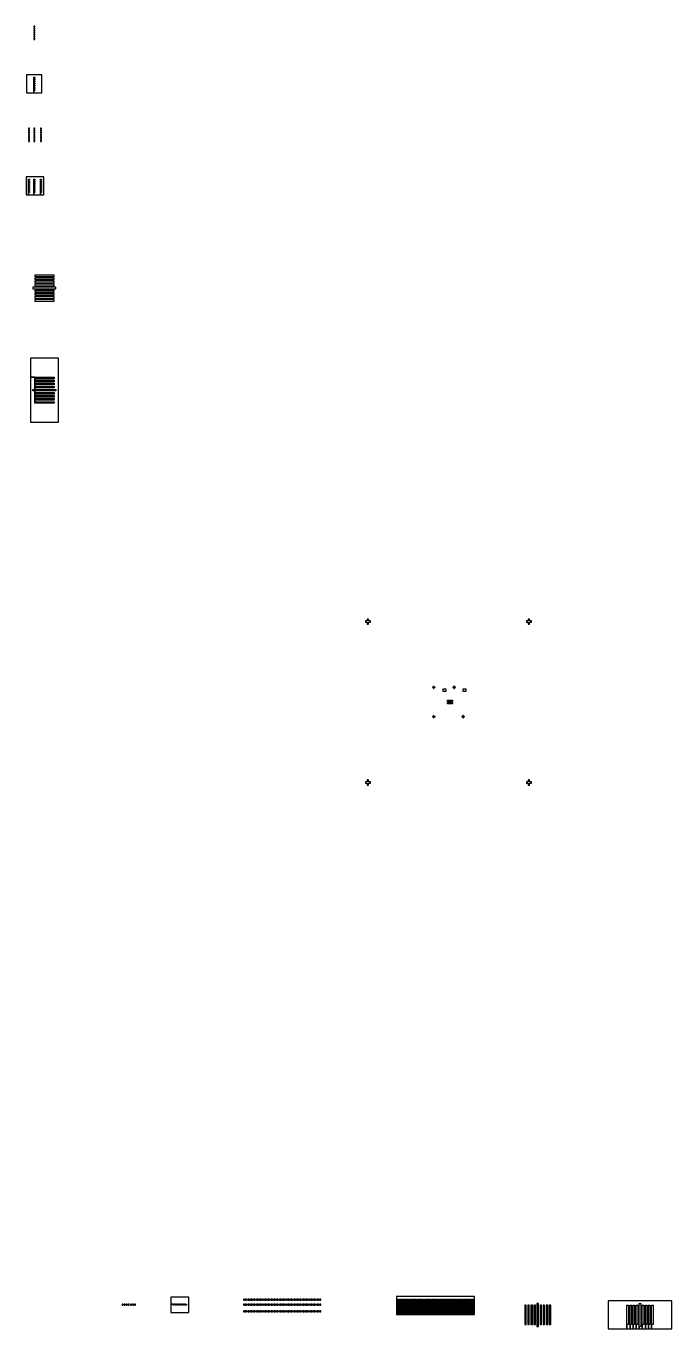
# Model space of a CAD drawing. Extents: x -7680 to 7294, y -7673 to 5744.
# Drawn here: x -2680 to -154, y -5594 to -492 of the extents above; entities that cross this region are included whole.
import ezdxf

# ---------------------------------------------------------------- set-up
doc = ezdxf.new("R2010")
doc.units = 0
doc.layers.get('0').update_dxf_attribs({"linetype": 'CONTINUOUS'})

msp = doc.modelspace()

# ---------------------------------------------------------------- linework, layer by layer
for points in [[(-2650.5, -495.5), (-2646.5, -495.5), (-2646.5, -491.5), (-2650.5, -491.5), (-2650.5, -495.5)], [(-2650.5, -495.5), (-2646.5, -495.5), (-2646.5, -491.5), (-2650.5, -491.5), (-2650.5, -495.5)], [(-2650.5, -503.5), (-2646.5, -503.5), (-2646.5, -499.5), (-2650.5, -499.5), (-2650.5, -503.5)], [(-2650.5, -503.5), (-2646.5, -503.5), (-2646.5, -499.5), (-2650.5, -499.5), (-2650.5, -503.5)], [(-2650.5, -511.5), (-2646.5, -511.5), (-2646.5, -507.5), (-2650.5, -507.5), (-2650.5, -511.5)], [(-2650.5, -511.5), (-2646.5, -511.5), (-2646.5, -507.5), (-2650.5, -507.5), (-2650.5, -511.5)], [(-2650.5, -519.5), (-2646.5, -519.5), (-2646.5, -515.5), (-2650.5, -515.5), (-2650.5, -519.5)], [(-2650.5, -519.5), (-2646.5, -519.5), (-2646.5, -515.5), (-2650.5, -515.5), (-2650.5, -519.5)], [(-2650.5, -527.5), (-2646.5, -527.5), (-2646.5, -523.5), (-2650.5, -523.5), (-2650.5, -527.5)], [(-2650.5, -527.5), (-2646.5, -527.5), (-2646.5, -523.5), (-2650.5, -523.5), (-2650.5, -527.5)], [(-2650.5, -535.5), (-2646.5, -535.5), (-2646.5, -531.5), (-2650.5, -531.5), (-2650.5, -535.5)], [(-2650.5, -535.5), (-2646.5, -535.5), (-2646.5, -531.5), (-2650.5, -531.5), (-2650.5, -535.5)], [(-2650.5, -543.5), (-2646.5, -543.5), (-2646.5, -539.5), (-2650.5, -539.5), (-2650.5, -543.5)], [(-2650.5, -543.5), (-2646.5, -543.5), (-2646.5, -539.5), (-2650.5, -539.5), (-2650.5, -543.5)], [(-2678.5, -752.5), (-2650.5, -752.5), (-2650.5, -691.5), (-2646.5, -691.5), (-2646.5, -695.5), (-2650.5, -695.5), (-2650.5, -699.5), (-2646.5, -699.5), (-2646.5, -703.5), (-2650.5, -703.5), (-2650.5, -707.5), (-2646.5, -707.5), (-2646.5, -711.5), (-2650.5, -711.5), (-2650.5, -715.5), (-2646.5, -715.5), (-2646.5, -719.5), (-2650.5, -719.5), (-2650.5, -723.5), (-2646.5, -723.5), (-2646.5, -727.5), (-2650.5, -727.5), (-2650.5, -731.5), (-2646.5, -731.5), (-2646.5, -735.5), (-2650.5, -735.5), (-2650.5, -739.5), (-2646.5, -739.5), (-2646.5, -743.5), (-2650.5, -743.5), (-2650.5, -752.5), (-2618.5, -752.5), (-2618.5, -682.5), (-2678.5, -682.5), (-2678.5, -752.5)], [(-2678.5, -752.5), (-2650.5, -752.5), (-2650.5, -691.5), (-2646.5, -691.5), (-2646.5, -695.5), (-2650.5, -695.5), (-2650.5, -699.5), (-2646.5, -699.5), (-2646.5, -703.5), (-2650.5, -703.5), (-2650.5, -707.5), (-2646.5, -707.5), (-2646.5, -711.5), (-2650.5, -711.5), (-2650.5, -715.5), (-2646.5, -715.5), (-2646.5, -719.5), (-2650.5, -719.5), (-2650.5, -723.5), (-2646.5, -723.5), (-2646.5, -727.5), (-2650.5, -727.5), (-2650.5, -731.5), (-2646.5, -731.5), (-2646.5, -735.5), (-2650.5, -735.5), (-2650.5, -739.5), (-2646.5, -739.5), (-2646.5, -743.5), (-2650.5, -743.5), (-2650.5, -752.5), (-2618.5, -752.5), (-2618.5, -682.5), (-2678.5, -682.5), (-2678.5, -752.5)], [(-2670.5, -895.5), (-2666.5, -895.5), (-2666.5, -891.5), (-2670.5, -891.5), (-2670.5, -895.5)], [(-2670.5, -895.5), (-2666.5, -895.5), (-2666.5, -891.5), (-2670.5, -891.5), (-2670.5, -895.5)], [(-2670.5, -903.5), (-2666.5, -903.5), (-2666.5, -899.5), (-2670.5, -899.5), (-2670.5, -903.5)], [(-2670.5, -903.5), (-2666.5, -903.5), (-2666.5, -899.5), (-2670.5, -899.5), (-2670.5, -903.5)], [(-2670.5, -911.5), (-2666.5, -911.5), (-2666.5, -907.5), (-2670.5, -907.5), (-2670.5, -911.5)], [(-2670.5, -911.5), (-2666.5, -911.5), (-2666.5, -907.5), (-2670.5, -907.5), (-2670.5, -911.5)], [(-2670.5, -919.5), (-2666.5, -919.5), (-2666.5, -915.5), (-2670.5, -915.5), (-2670.5, -919.5)], [(-2670.5, -919.5), (-2666.5, -919.5), (-2666.5, -915.5), (-2670.5, -915.5), (-2670.5, -919.5)], [(-2650.5, -895.5), (-2646.5, -895.5), (-2646.5, -891.5), (-2650.5, -891.5), (-2650.5, -895.5)], [(-2650.5, -895.5), (-2646.5, -895.5), (-2646.5, -891.5), (-2650.5, -891.5), (-2650.5, -895.5)], [(-2650.5, -903.5), (-2646.5, -903.5), (-2646.5, -899.5), (-2650.5, -899.5), (-2650.5, -903.5)], [(-2650.5, -903.5), (-2646.5, -903.5), (-2646.5, -899.5), (-2650.5, -899.5), (-2650.5, -903.5)], [(-2650.5, -911.5), (-2646.5, -911.5), (-2646.5, -907.5), (-2650.5, -907.5), (-2650.5, -911.5)], [(-2650.5, -911.5), (-2646.5, -911.5), (-2646.5, -907.5), (-2650.5, -907.5), (-2650.5, -911.5)], [(-2650.5, -919.5), (-2646.5, -919.5), (-2646.5, -915.5), (-2650.5, -915.5), (-2650.5, -919.5)], [(-2650.5, -919.5), (-2646.5, -919.5), (-2646.5, -915.5), (-2650.5, -915.5), (-2650.5, -919.5)], [(-2624.5, -895.5), (-2620.5, -895.5), (-2620.5, -891.5), (-2624.5, -891.5), (-2624.5, -895.5)], [(-2624.5, -895.5), (-2620.5, -895.5), (-2620.5, -891.5), (-2624.5, -891.5), (-2624.5, -895.5)], [(-2624.5, -903.5), (-2620.5, -903.5), (-2620.5, -899.5), (-2624.5, -899.5), (-2624.5, -903.5)], [(-2624.5, -903.5), (-2620.5, -903.5), (-2620.5, -899.5), (-2624.5, -899.5), (-2624.5, -903.5)], [(-2624.5, -911.5), (-2620.5, -911.5), (-2620.5, -907.5), (-2624.5, -907.5), (-2624.5, -911.5)], [(-2624.5, -911.5), (-2620.5, -911.5), (-2620.5, -907.5), (-2624.5, -907.5), (-2624.5, -911.5)], [(-2624.5, -919.5), (-2620.5, -919.5), (-2620.5, -915.5), (-2624.5, -915.5), (-2624.5, -919.5)], [(-2624.5, -919.5), (-2620.5, -919.5), (-2620.5, -915.5), (-2624.5, -915.5), (-2624.5, -919.5)], [(-2670.5, -927.5), (-2666.5, -927.5), (-2666.5, -923.5), (-2670.5, -923.5), (-2670.5, -927.5)], [(-2670.5, -927.5), (-2666.5, -927.5), (-2666.5, -923.5), (-2670.5, -923.5), (-2670.5, -927.5)], [(-2670.5, -935.5), (-2666.5, -935.5), (-2666.5, -931.5), (-2670.5, -931.5), (-2670.5, -935.5)], [(-2670.5, -935.5), (-2666.5, -935.5), (-2666.5, -931.5), (-2670.5, -931.5), (-2670.5, -935.5)], [(-2670.5, -943.5), (-2666.5, -943.5), (-2666.5, -939.5), (-2670.5, -939.5), (-2670.5, -943.5)], [(-2670.5, -943.5), (-2666.5, -943.5), (-2666.5, -939.5), (-2670.5, -939.5), (-2670.5, -943.5)], [(-2650.5, -927.5), (-2646.5, -927.5), (-2646.5, -923.5), (-2650.5, -923.5), (-2650.5, -927.5)], [(-2650.5, -927.5), (-2646.5, -927.5), (-2646.5, -923.5), (-2650.5, -923.5), (-2650.5, -927.5)], [(-2650.5, -935.5), (-2646.5, -935.5), (-2646.5, -931.5), (-2650.5, -931.5), (-2650.5, -935.5)], [(-2650.5, -935.5), (-2646.5, -935.5), (-2646.5, -931.5), (-2650.5, -931.5), (-2650.5, -935.5)], [(-2650.5, -943.5), (-2646.5, -943.5), (-2646.5, -939.5), (-2650.5, -939.5), (-2650.5, -943.5)], [(-2650.5, -943.5), (-2646.5, -943.5), (-2646.5, -939.5), (-2650.5, -939.5), (-2650.5, -943.5)], [(-2624.5, -927.5), (-2620.5, -927.5), (-2620.5, -923.5), (-2624.5, -923.5), (-2624.5, -927.5)], [(-2624.5, -927.5), (-2620.5, -927.5), (-2620.5, -923.5), (-2624.5, -923.5), (-2624.5, -927.5)], [(-2624.5, -935.5), (-2620.5, -935.5), (-2620.5, -931.5), (-2624.5, -931.5), (-2624.5, -935.5)], [(-2624.5, -935.5), (-2620.5, -935.5), (-2620.5, -931.5), (-2624.5, -931.5), (-2624.5, -935.5)], [(-2624.5, -943.5), (-2620.5, -943.5), (-2620.5, -939.5), (-2624.5, -939.5), (-2624.5, -943.5)], [(-2624.5, -943.5), (-2620.5, -943.5), (-2620.5, -939.5), (-2624.5, -939.5), (-2624.5, -943.5)], [(-2680.5, -1152.5), (-2670.5, -1152.5), (-2670.5, -1091.5), (-2666.5, -1091.5), (-2666.5, -1095.5), (-2670.5, -1095.5), (-2670.5, -1099.5), (-2666.5, -1099.5), (-2666.5, -1103.5), (-2670.5, -1103.5), (-2670.5, -1107.5), (-2666.5, -1107.5), (-2666.5, -1111.5), (-2670.5, -1111.5), (-2670.5, -1115.5), (-2666.5, -1115.5), (-2666.5, -1119.5), (-2670.5, -1119.5), (-2670.5, -1123.5), (-2666.5, -1123.5), (-2666.5, -1127.5), (-2670.5, -1127.5), (-2670.5, -1131.5), (-2666.5, -1131.5), (-2666.5, -1135.5), (-2670.5, -1135.5), (-2670.5, -1139.5), (-2666.5, -1139.5), (-2666.5, -1143.5), (-2670.5, -1143.5), (-2670.5, -1152.5), (-2650.5, -1152.5), (-2650.5, -1091.5), (-2646.5, -1091.5), (-2646.5, -1095.5), (-2650.5, -1095.5), (-2650.5, -1099.5), (-2646.5, -1099.5), (-2646.5, -1103.5), (-2650.5, -1103.5), (-2650.5, -1107.5), (-2646.5, -1107.5), (-2646.5, -1111.5), (-2650.5, -1111.5), (-2650.5, -1115.5), (-2646.5, -1115.5), (-2646.5, -1119.5), (-2650.5, -1119.5), (-2650.5, -1123.5), (-2646.5, -1123.5), (-2646.5, -1127.5), (-2650.5, -1127.5), (-2650.5, -1131.5), (-2646.5, -1131.5), (-2646.5, -1135.5), (-2650.5, -1135.5), (-2650.5, -1139.5), (-2646.5, -1139.5), (-2646.5, -1143.5), (-2650.5, -1143.5), (-2650.5, -1152.5), (-2624.5, -1152.5), (-2624.5, -1091.5), (-2620.5, -1091.5), (-2620.5, -1095.5), (-2624.5, -1095.5), (-2624.5, -1099.5), (-2620.5, -1099.5), (-2620.5, -1103.5), (-2624.5, -1103.5), (-2624.5, -1107.5), (-2620.5, -1107.5), (-2620.5, -1111.5), (-2624.5, -1111.5), (-2624.5, -1115.5), (-2620.5, -1115.5), (-2620.5, -1119.5), (-2624.5, -1119.5), (-2624.5, -1123.5), (-2620.5, -1123.5), (-2620.5, -1127.5), (-2624.5, -1127.5), (-2624.5, -1131.5), (-2620.5, -1131.5), (-2620.5, -1135.5), (-2624.5, -1135.5), (-2624.5, -1139.5), (-2620.5, -1139.5), (-2620.5, -1143.5), (-2624.5, -1143.5), (-2624.5, -1152.5), (-2610.5, -1152.5), (-2610.5, -1082.5), (-2680.5, -1082.5), (-2680.5, -1152.5)], [(-2680.5, -1152.5), (-2670.5, -1152.5), (-2670.5, -1091.5), (-2666.5, -1091.5), (-2666.5, -1095.5), (-2670.5, -1095.5), (-2670.5, -1099.5), (-2666.5, -1099.5), (-2666.5, -1103.5), (-2670.5, -1103.5), (-2670.5, -1107.5), (-2666.5, -1107.5), (-2666.5, -1111.5), (-2670.5, -1111.5), (-2670.5, -1115.5), (-2666.5, -1115.5), (-2666.5, -1119.5), (-2670.5, -1119.5), (-2670.5, -1123.5), (-2666.5, -1123.5), (-2666.5, -1127.5), (-2670.5, -1127.5), (-2670.5, -1131.5), (-2666.5, -1131.5), (-2666.5, -1135.5), (-2670.5, -1135.5), (-2670.5, -1139.5), (-2666.5, -1139.5), (-2666.5, -1143.5), (-2670.5, -1143.5), (-2670.5, -1152.5), (-2650.5, -1152.5), (-2650.5, -1091.5), (-2646.5, -1091.5), (-2646.5, -1095.5), (-2650.5, -1095.5), (-2650.5, -1099.5), (-2646.5, -1099.5), (-2646.5, -1103.5), (-2650.5, -1103.5), (-2650.5, -1107.5), (-2646.5, -1107.5), (-2646.5, -1111.5), (-2650.5, -1111.5), (-2650.5, -1115.5), (-2646.5, -1115.5), (-2646.5, -1119.5), (-2650.5, -1119.5), (-2650.5, -1123.5), (-2646.5, -1123.5), (-2646.5, -1127.5), (-2650.5, -1127.5), (-2650.5, -1131.5), (-2646.5, -1131.5), (-2646.5, -1135.5), (-2650.5, -1135.5), (-2650.5, -1139.5), (-2646.5, -1139.5), (-2646.5, -1143.5), (-2650.5, -1143.5), (-2650.5, -1152.5), (-2624.5, -1152.5), (-2624.5, -1091.5), (-2620.5, -1091.5), (-2620.5, -1095.5), (-2624.5, -1095.5), (-2624.5, -1099.5), (-2620.5, -1099.5), (-2620.5, -1103.5), (-2624.5, -1103.5), (-2624.5, -1107.5), (-2620.5, -1107.5), (-2620.5, -1111.5), (-2624.5, -1111.5), (-2624.5, -1115.5), (-2620.5, -1115.5), (-2620.5, -1119.5), (-2624.5, -1119.5), (-2624.5, -1123.5), (-2620.5, -1123.5), (-2620.5, -1127.5), (-2624.5, -1127.5), (-2624.5, -1131.5), (-2620.5, -1131.5), (-2620.5, -1135.5), (-2624.5, -1135.5), (-2624.5, -1139.5), (-2620.5, -1139.5), (-2620.5, -1143.5), (-2624.5, -1143.5), (-2624.5, -1152.5), (-2610.5, -1152.5), (-2610.5, -1082.5), (-2680.5, -1082.5), (-2680.5, -1152.5)], [(-2646, -1472.5), (-2571, -1472.5), (-2571, -1466.5), (-2646, -1466.5), (-2646, -1472.5)], [(-2646, -1472.5), (-2571, -1472.5), (-2571, -1466.5), (-2646, -1466.5), (-2646, -1472.5)], [(-2646, -1484.5), (-2571, -1484.5), (-2571, -1478.5), (-2646, -1478.5), (-2646, -1484.5)], [(-2646, -1484.5), (-2571, -1484.5), (-2571, -1478.5), (-2646, -1478.5), (-2646, -1484.5)], [(-2653.5, -1520.5), (-2563.5, -1520.5), (-2563.5, -1514.5), (-2653.5, -1514.5), (-2653.5, -1520.5)], [(-2653.5, -1520.5), (-2563.5, -1520.5), (-2563.5, -1514.5), (-2653.5, -1514.5), (-2653.5, -1520.5)], [(-2646, -1496.5), (-2571, -1496.5), (-2571, -1490.5), (-2646, -1490.5), (-2646, -1496.5)], [(-2646, -1496.5), (-2571, -1496.5), (-2571, -1490.5), (-2646, -1490.5), (-2646, -1496.5)], [(-2646, -1508.5), (-2571, -1508.5), (-2571, -1502.5), (-2646, -1502.5), (-2646, -1508.5)], [(-2646, -1508.5), (-2571, -1508.5), (-2571, -1502.5), (-2646, -1502.5), (-2646, -1508.5)], [(-2646, -1532.5), (-2571, -1532.5), (-2571, -1526.5), (-2646, -1526.5), (-2646, -1532.5)], [(-2646, -1532.5), (-2571, -1532.5), (-2571, -1526.5), (-2646, -1526.5), (-2646, -1532.5)], [(-2646, -1544.5), (-2571, -1544.5), (-2571, -1538.5), (-2646, -1538.5), (-2646, -1544.5)], [(-2646, -1544.5), (-2571, -1544.5), (-2571, -1538.5), (-2646, -1538.5), (-2646, -1544.5)], [(-2646, -1556.5), (-2571, -1556.5), (-2571, -1550.5), (-2646, -1550.5), (-2646, -1556.5)], [(-2646, -1556.5), (-2571, -1556.5), (-2571, -1550.5), (-2646, -1550.5), (-2646, -1556.5)], [(-2646, -1568.5), (-2571, -1568.5), (-2571, -1562.5), (-2646, -1562.5), (-2646, -1568.5)], [(-2646, -1568.5), (-2571, -1568.5), (-2571, -1562.5), (-2646, -1562.5), (-2646, -1568.5)], [(-2663.5, -2042.5), (-2553.5, -2042.5), (-2553.5, -1792.5), (-2663.5, -1792.5), (-2663.5, -1866.5), (-2571, -1866.5), (-2571, -1872.5), (-2646, -1872.5), (-2646, -1878.5), (-2571, -1878.5), (-2571, -1884.5), (-2646, -1884.5), (-2646, -1890.5), (-2571, -1890.5), (-2571, -1896.5), (-2646, -1896.5), (-2646, -1902.5), (-2571, -1902.5), (-2571, -1908.5), (-2646, -1908.5), (-2646, -1914.5), (-2563.5, -1914.5), (-2563.5, -1920.5), (-2646, -1920.5), (-2646, -1926.5), (-2571, -1926.5), (-2571, -1932.5), (-2646, -1932.5), (-2646, -1938.5), (-2571, -1938.5), (-2571, -1944.5), (-2646, -1944.5), (-2646, -1950.5), (-2571, -1950.5), (-2571, -1956.5), (-2646, -1956.5), (-2646, -1962.5), (-2571, -1962.5), (-2571, -1968.5), (-2646, -1968.5), (-2646, -1920.5), (-2653.5, -1920.5), (-2653.5, -1914.5), (-2646, -1914.5), (-2646, -1866.5), (-2663.5, -1866.5), (-2663.5, -2042.5)], [(-2663.5, -2042.5), (-2553.5, -2042.5), (-2553.5, -1792.5), (-2663.5, -1792.5), (-2663.5, -1866.5), (-2571, -1866.5), (-2571, -1872.5), (-2646, -1872.5), (-2646, -1878.5), (-2571, -1878.5), (-2571, -1884.5), (-2646, -1884.5), (-2646, -1890.5), (-2571, -1890.5), (-2571, -1896.5), (-2646, -1896.5), (-2646, -1902.5), (-2571, -1902.5), (-2571, -1908.5), (-2646, -1908.5), (-2646, -1914.5), (-2563.5, -1914.5), (-2563.5, -1920.5), (-2646, -1920.5), (-2646, -1926.5), (-2571, -1926.5), (-2571, -1932.5), (-2646, -1932.5), (-2646, -1938.5), (-2571, -1938.5), (-2571, -1944.5), (-2646, -1944.5), (-2646, -1950.5), (-2571, -1950.5), (-2571, -1956.5), (-2646, -1956.5), (-2646, -1962.5), (-2571, -1962.5), (-2571, -1968.5), (-2646, -1968.5), (-2646, -1920.5), (-2653.5, -1920.5), (-2653.5, -1914.5), (-2646, -1914.5), (-2646, -1866.5), (-2663.5, -1866.5), (-2663.5, -2042.5)], [(-1345.48, -2833.5), (-1340.48, -2833.5), (-1340.48, -2826), (-1332.98, -2826), (-1332.98, -2821), (-1340.48, -2821), (-1340.48, -2813.5), (-1345.48, -2813.5), (-1345.48, -2821), (-1352.98, -2821), (-1352.98, -2826), (-1345.48, -2826), (-1345.48, -2833.5)], [(-715.48, -2833.5), (-710.48, -2833.5), (-710.48, -2826), (-702.98, -2826), (-702.98, -2821), (-710.48, -2821), (-710.48, -2813.5), (-715.48, -2813.5), (-715.48, -2821), (-722.98, -2821), (-722.98, -2826), (-715.48, -2826), (-715.48, -2833.5)], [(-1086.48, -3086), (-1084.48, -3086), (-1084.48, -3082), (-1080.48, -3082), (-1080.48, -3080), (-1084.48, -3080), (-1084.48, -3076), (-1086.48, -3076), (-1086.48, -3080), (-1090.48, -3080), (-1090.48, -3082), (-1086.48, -3082), (-1086.48, -3086)], [(-1048, -3087), (-1038, -3087), (-1038, -3097), (-1048, -3097), (-1048, -3087)], [(-1006.48, -3086), (-1004.48, -3086), (-1004.48, -3082), (-1000.48, -3082), (-1000.48, -3080), (-1004.48, -3080), (-1004.48, -3076), (-1006.48, -3076), (-1006.48, -3080), (-1010.48, -3080), (-1010.48, -3082), (-1006.48, -3082), (-1006.48, -3086)], [(-970, -3087), (-960, -3087), (-960, -3097), (-970, -3097), (-970, -3087)], [(-1032, -3131.5), (-1012.5, -3131.5), (-1012.5, -3136.5), (-1032, -3136.5), (-1032, -3131.5)], [(-1032, -3140.5), (-1012.5, -3140.5), (-1012.5, -3145.5), (-1032, -3145.5), (-1032, -3140.5)], [(-1086.48, -3201), (-1084.48, -3201), (-1084.48, -3197), (-1080.48, -3197), (-1080.48, -3195), (-1084.48, -3195), (-1084.48, -3191), (-1086.48, -3191), (-1086.48, -3195), (-1090.48, -3195), (-1090.48, -3197), (-1086.48, -3197), (-1086.48, -3201)], [(-971.48, -3201), (-969.48, -3201), (-969.48, -3197), (-965.48, -3197), (-965.48, -3195), (-969.48, -3195), (-969.48, -3191), (-971.48, -3191), (-971.48, -3195), (-975.48, -3195), (-975.48, -3197), (-971.48, -3197), (-971.48, -3201)], [(-1345.48, -3463.5), (-1340.48, -3463.5), (-1340.48, -3456), (-1332.98, -3456), (-1332.98, -3451), (-1340.48, -3451), (-1340.48, -3443.5), (-1345.48, -3443.5), (-1345.48, -3451), (-1352.98, -3451), (-1352.98, -3456), (-1345.48, -3456), (-1345.48, -3463.5)], [(-715.48, -3464), (-710.48, -3464), (-710.48, -3456), (-702.98, -3456), (-702.98, -3451), (-710.48, -3451), (-710.48, -3443.5), (-715.48, -3443.5), (-715.48, -3451), (-722.48, -3451), (-722.48, -3456), (-715.48, -3456), (-715.48, -3464)], [(-2304.5, -5500.5), (-2300.5, -5500.5), (-2300.5, -5496.5), (-2304.5, -5496.5), (-2304.5, -5500.5)], [(-2296.5, -5500.5), (-2292.5, -5500.5), (-2292.5, -5496.5), (-2296.5, -5496.5), (-2296.5, -5500.5)], [(-2288.5, -5500.5), (-2284.5, -5500.5), (-2284.5, -5496.5), (-2288.5, -5496.5), (-2288.5, -5500.5)], [(-2280.5, -5500.5), (-2276.5, -5500.5), (-2276.5, -5496.5), (-2280.5, -5496.5), (-2280.5, -5500.5)], [(-2272.5, -5500.5), (-2268.5, -5500.5), (-2268.5, -5496.5), (-2272.5, -5496.5), (-2272.5, -5500.5)], [(-2264.5, -5500.5), (-2260.5, -5500.5), (-2260.5, -5496.5), (-2264.5, -5496.5), (-2264.5, -5500.5)], [(-2256.5, -5500.5), (-2252.5, -5500.5), (-2252.5, -5496.5), (-2256.5, -5496.5), (-2256.5, -5500.5)], [(-2113.5, -5528.5), (-2043.5, -5528.5), (-2043.5, -5468.5), (-2113.5, -5468.5), (-2113.5, -5496.5), (-2052.5, -5496.5), (-2052.5, -5500.5), (-2056.5, -5500.5), (-2056.5, -5496.5), (-2060.5, -5496.5), (-2060.5, -5500.5), (-2064.5, -5500.5), (-2064.5, -5496.5), (-2068.5, -5496.5), (-2068.5, -5500.5), (-2072.5, -5500.5), (-2072.5, -5496.5), (-2076.5, -5496.5), (-2076.5, -5500.5), (-2080.5, -5500.5), (-2080.5, -5496.5), (-2084.5, -5496.5), (-2084.5, -5500.5), (-2088.5, -5500.5), (-2088.5, -5496.5), (-2092.5, -5496.5), (-2092.5, -5500.5), (-2096.5, -5500.5), (-2096.5, -5496.5), (-2100.5, -5496.5), (-2100.5, -5500.5), (-2104.5, -5500.5), (-2104.5, -5496.5), (-2113.5, -5496.5), (-2113.5, -5528.5)], [(-1830, -5480.5), (-1827, -5480.5), (-1827, -5476.5), (-1830, -5476.5), (-1830, -5480.5)], [(-1830, -5500.5), (-1827, -5500.5), (-1827, -5496.5), (-1830, -5496.5), (-1830, -5500.5)], [(-1824, -5480.5), (-1821, -5480.5), (-1821, -5476.5), (-1824, -5476.5), (-1824, -5480.5)], [(-1824, -5500.5), (-1821, -5500.5), (-1821, -5496.5), (-1824, -5496.5), (-1824, -5500.5)], [(-1818, -5480.5), (-1815, -5480.5), (-1815, -5476.5), (-1818, -5476.5), (-1818, -5480.5)], [(-1818, -5500.5), (-1815, -5500.5), (-1815, -5496.5), (-1818, -5496.5), (-1818, -5500.5)], [(-1812, -5480.5), (-1809, -5480.5), (-1809, -5476.5), (-1812, -5476.5), (-1812, -5480.5)], [(-1812, -5500.5), (-1809, -5500.5), (-1809, -5496.5), (-1812, -5496.5), (-1812, -5500.5)], [(-1806, -5480.5), (-1803, -5480.5), (-1803, -5476.5), (-1806, -5476.5), (-1806, -5480.5)], [(-1806, -5500.5), (-1803, -5500.5), (-1803, -5496.5), (-1806, -5496.5), (-1806, -5500.5)], [(-1800, -5480.5), (-1797, -5480.5), (-1797, -5476.5), (-1800, -5476.5), (-1800, -5480.5)], [(-1800, -5500.5), (-1797, -5500.5), (-1797, -5496.5), (-1800, -5496.5), (-1800, -5500.5)], [(-1794, -5480.5), (-1791, -5480.5), (-1791, -5476.5), (-1794, -5476.5), (-1794, -5480.5)], [(-1794, -5500.5), (-1791, -5500.5), (-1791, -5496.5), (-1794, -5496.5), (-1794, -5500.5)], [(-1788, -5480.5), (-1785, -5480.5), (-1785, -5476.5), (-1788, -5476.5), (-1788, -5480.5)], [(-1788, -5500.5), (-1785, -5500.5), (-1785, -5496.5), (-1788, -5496.5), (-1788, -5500.5)], [(-1782, -5480.5), (-1779, -5480.5), (-1779, -5476.5), (-1782, -5476.5), (-1782, -5480.5)], [(-1782, -5500.5), (-1779, -5500.5), (-1779, -5496.5), (-1782, -5496.5), (-1782, -5500.5)], [(-1776, -5480.5), (-1773, -5480.5), (-1773, -5476.5), (-1776, -5476.5), (-1776, -5480.5)], [(-1776, -5500.5), (-1773, -5500.5), (-1773, -5496.5), (-1776, -5496.5), (-1776, -5500.5)], [(-1770, -5480.5), (-1767, -5480.5), (-1767, -5476.5), (-1770, -5476.5), (-1770, -5480.5)], [(-1770, -5500.5), (-1767, -5500.5), (-1767, -5496.5), (-1770, -5496.5), (-1770, -5500.5)], [(-1764, -5480.5), (-1761, -5480.5), (-1761, -5476.5), (-1764, -5476.5), (-1764, -5480.5)], [(-1764, -5500.5), (-1761, -5500.5), (-1761, -5496.5), (-1764, -5496.5), (-1764, -5500.5)], [(-1758, -5480.5), (-1755, -5480.5), (-1755, -5476.5), (-1758, -5476.5), (-1758, -5480.5)], [(-1758, -5500.5), (-1755, -5500.5), (-1755, -5496.5), (-1758, -5496.5), (-1758, -5500.5)], [(-1752, -5480.5), (-1749, -5480.5), (-1749, -5476.5), (-1752, -5476.5), (-1752, -5480.5)], [(-1752, -5500.5), (-1749, -5500.5), (-1749, -5496.5), (-1752, -5496.5), (-1752, -5500.5)], [(-1746, -5480.5), (-1743, -5480.5), (-1743, -5476.5), (-1746, -5476.5), (-1746, -5480.5)], [(-1746, -5500.5), (-1743, -5500.5), (-1743, -5496.5), (-1746, -5496.5), (-1746, -5500.5)], [(-1740, -5480.5), (-1737, -5480.5), (-1737, -5476.5), (-1740, -5476.5), (-1740, -5480.5)], [(-1740, -5500.5), (-1737, -5500.5), (-1737, -5496.5), (-1740, -5496.5), (-1740, -5500.5)], [(-1734, -5480.5), (-1731, -5480.5), (-1731, -5476.5), (-1734, -5476.5), (-1734, -5480.5)], [(-1734, -5500.5), (-1731, -5500.5), (-1731, -5496.5), (-1734, -5496.5), (-1734, -5500.5)], [(-1728, -5480.5), (-1725, -5480.5), (-1725, -5476.5), (-1728, -5476.5), (-1728, -5480.5)], [(-1728, -5500.5), (-1725, -5500.5), (-1725, -5496.5), (-1728, -5496.5), (-1728, -5500.5)], [(-1722, -5480.5), (-1719, -5480.5), (-1719, -5476.5), (-1722, -5476.5), (-1722, -5480.5)], [(-1722, -5500.5), (-1719, -5500.5), (-1719, -5496.5), (-1722, -5496.5), (-1722, -5500.5)], [(-1716, -5480.5), (-1713, -5480.5), (-1713, -5476.5), (-1716, -5476.5), (-1716, -5480.5)], [(-1716, -5500.5), (-1713, -5500.5), (-1713, -5496.5), (-1716, -5496.5), (-1716, -5500.5)], [(-1710, -5480.5), (-1707, -5480.5), (-1707, -5476.5), (-1710, -5476.5), (-1710, -5480.5)], [(-1710, -5500.5), (-1707, -5500.5), (-1707, -5496.5), (-1710, -5496.5), (-1710, -5500.5)], [(-1704, -5480.5), (-1701, -5480.5), (-1701, -5476.5), (-1704, -5476.5), (-1704, -5480.5)], [(-1704, -5500.5), (-1701, -5500.5), (-1701, -5496.5), (-1704, -5496.5), (-1704, -5500.5)], [(-1698, -5480.5), (-1695, -5480.5), (-1695, -5476.5), (-1698, -5476.5), (-1698, -5480.5)], [(-1698, -5500.5), (-1695, -5500.5), (-1695, -5496.5), (-1698, -5496.5), (-1698, -5500.5)], [(-1692, -5480.5), (-1689, -5480.5), (-1689, -5476.5), (-1692, -5476.5), (-1692, -5480.5)], [(-1692, -5500.5), (-1689, -5500.5), (-1689, -5496.5), (-1692, -5496.5), (-1692, -5500.5)], [(-1686, -5480.5), (-1683, -5480.5), (-1683, -5476.5), (-1686, -5476.5), (-1686, -5480.5)], [(-1686, -5500.5), (-1683, -5500.5), (-1683, -5496.5), (-1686, -5496.5), (-1686, -5500.5)], [(-1680, -5480.5), (-1677, -5480.5), (-1677, -5476.5), (-1680, -5476.5), (-1680, -5480.5)], [(-1680, -5500.5), (-1677, -5500.5), (-1677, -5496.5), (-1680, -5496.5), (-1680, -5500.5)], [(-1674, -5480.5), (-1671, -5480.5), (-1671, -5476.5), (-1674, -5476.5), (-1674, -5480.5)], [(-1674, -5500.5), (-1671, -5500.5), (-1671, -5496.5), (-1674, -5496.5), (-1674, -5500.5)], [(-1668, -5480.5), (-1665, -5480.5), (-1665, -5476.5), (-1668, -5476.5), (-1668, -5480.5)], [(-1668, -5500.5), (-1665, -5500.5), (-1665, -5496.5), (-1668, -5496.5), (-1668, -5500.5)], [(-1662, -5480.5), (-1659, -5480.5), (-1659, -5476.5), (-1662, -5476.5), (-1662, -5480.5)], [(-1662, -5500.5), (-1659, -5500.5), (-1659, -5496.5), (-1662, -5496.5), (-1662, -5500.5)], [(-1656, -5480.5), (-1653, -5480.5), (-1653, -5476.5), (-1656, -5476.5), (-1656, -5480.5)], [(-1656, -5500.5), (-1653, -5500.5), (-1653, -5496.5), (-1656, -5496.5), (-1656, -5500.5)], [(-1650, -5480.5), (-1647, -5480.5), (-1647, -5476.5), (-1650, -5476.5), (-1650, -5480.5)], [(-1650, -5500.5), (-1647, -5500.5), (-1647, -5496.5), (-1650, -5496.5), (-1650, -5500.5)], [(-1644, -5480.5), (-1641, -5480.5), (-1641, -5476.5), (-1644, -5476.5), (-1644, -5480.5)], [(-1644, -5500.5), (-1641, -5500.5), (-1641, -5496.5), (-1644, -5496.5), (-1644, -5500.5)], [(-1638, -5480.5), (-1635, -5480.5), (-1635, -5476.5), (-1638, -5476.5), (-1638, -5480.5)], [(-1638, -5500.5), (-1635, -5500.5), (-1635, -5496.5), (-1638, -5496.5), (-1638, -5500.5)], [(-1632, -5480.5), (-1629, -5480.5), (-1629, -5476.5), (-1632, -5476.5), (-1632, -5480.5)], [(-1632, -5500.5), (-1629, -5500.5), (-1629, -5496.5), (-1632, -5496.5), (-1632, -5500.5)], [(-1626, -5480.5), (-1623, -5480.5), (-1623, -5476.5), (-1626, -5476.5), (-1626, -5480.5)], [(-1626, -5500.5), (-1623, -5500.5), (-1623, -5496.5), (-1626, -5496.5), (-1626, -5500.5)], [(-1620, -5480.5), (-1617, -5480.5), (-1617, -5476.5), (-1620, -5476.5), (-1620, -5480.5)], [(-1620, -5500.5), (-1617, -5500.5), (-1617, -5496.5), (-1620, -5496.5), (-1620, -5500.5)], [(-1614, -5480.5), (-1611, -5480.5), (-1611, -5476.5), (-1614, -5476.5), (-1614, -5480.5)], [(-1614, -5500.5), (-1611, -5500.5), (-1611, -5496.5), (-1614, -5496.5), (-1614, -5500.5)], [(-1608, -5480.5), (-1605, -5480.5), (-1605, -5476.5), (-1608, -5476.5), (-1608, -5480.5)], [(-1608, -5500.5), (-1605, -5500.5), (-1605, -5496.5), (-1608, -5496.5), (-1608, -5500.5)], [(-1602, -5480.5), (-1599, -5480.5), (-1599, -5476.5), (-1602, -5476.5), (-1602, -5480.5)], [(-1602, -5500.5), (-1599, -5500.5), (-1599, -5496.5), (-1602, -5496.5), (-1602, -5500.5)], [(-1596, -5480.5), (-1593, -5480.5), (-1593, -5476.5), (-1596, -5476.5), (-1596, -5480.5)], [(-1596, -5500.5), (-1593, -5500.5), (-1593, -5496.5), (-1596, -5496.5), (-1596, -5500.5)], [(-1590, -5480.5), (-1587, -5480.5), (-1587, -5476.5), (-1590, -5476.5), (-1590, -5480.5)], [(-1590, -5500.5), (-1587, -5500.5), (-1587, -5496.5), (-1590, -5496.5), (-1590, -5500.5)], [(-1584, -5480.5), (-1581, -5480.5), (-1581, -5476.5), (-1584, -5476.5), (-1584, -5480.5)], [(-1584, -5500.5), (-1581, -5500.5), (-1581, -5496.5), (-1584, -5496.5), (-1584, -5500.5)], [(-1578, -5480.5), (-1575, -5480.5), (-1575, -5476.5), (-1578, -5476.5), (-1578, -5480.5)], [(-1578, -5500.5), (-1575, -5500.5), (-1575, -5496.5), (-1578, -5496.5), (-1578, -5500.5)], [(-1572, -5480.5), (-1569, -5480.5), (-1569, -5476.5), (-1572, -5476.5), (-1572, -5480.5)], [(-1572, -5500.5), (-1569, -5500.5), (-1569, -5496.5), (-1572, -5496.5), (-1572, -5500.5)], [(-1566, -5480.5), (-1563, -5480.5), (-1563, -5476.5), (-1566, -5476.5), (-1566, -5480.5)], [(-1566, -5500.5), (-1563, -5500.5), (-1563, -5496.5), (-1566, -5496.5), (-1566, -5500.5)], [(-1560, -5480.5), (-1557, -5480.5), (-1557, -5476.5), (-1560, -5476.5), (-1560, -5480.5)], [(-1560, -5500.5), (-1557, -5500.5), (-1557, -5496.5), (-1560, -5496.5), (-1560, -5500.5)], [(-1554, -5480.5), (-1551, -5480.5), (-1551, -5476.5), (-1554, -5476.5), (-1554, -5480.5)], [(-1554, -5500.5), (-1551, -5500.5), (-1551, -5496.5), (-1554, -5496.5), (-1554, -5500.5)], [(-1548, -5480.5), (-1545, -5480.5), (-1545, -5476.5), (-1548, -5476.5), (-1548, -5480.5)], [(-1548, -5500.5), (-1545, -5500.5), (-1545, -5496.5), (-1548, -5496.5), (-1548, -5500.5)], [(-1542, -5480.5), (-1539, -5480.5), (-1539, -5476.5), (-1542, -5476.5), (-1542, -5480.5)], [(-1542, -5500.5), (-1539, -5500.5), (-1539, -5496.5), (-1542, -5496.5), (-1542, -5500.5)], [(-1536, -5480.5), (-1533, -5480.5), (-1533, -5476.5), (-1536, -5476.5), (-1536, -5480.5)], [(-1536, -5500.5), (-1533, -5500.5), (-1533, -5496.5), (-1536, -5496.5), (-1536, -5500.5)], [(-1530, -5480.5), (-1527, -5480.5), (-1527, -5476.5), (-1530, -5476.5), (-1530, -5480.5)], [(-1530, -5500.5), (-1527, -5500.5), (-1527, -5496.5), (-1530, -5496.5), (-1530, -5500.5)], [(-1231.5, -5536.5), (-1230, -5536.5), (-1230, -5476.5), (-1227, -5476.5), (-1227, -5480.5), (-1230, -5480.5), (-1230, -5496.5), (-1227, -5496.5), (-1227, -5500.5), (-1230, -5500.5), (-1230, -5522.5), (-1227, -5522.5), (-1227, -5526.5), (-1230, -5526.5), (-1230, -5536.5), (-1224, -5536.5), (-1224, -5476.5), (-1221, -5476.5), (-1221, -5480.5), (-1224, -5480.5), (-1224, -5496.5), (-1221, -5496.5), (-1221, -5500.5), (-1224, -5500.5), (-1224, -5522.5), (-1221, -5522.5), (-1221, -5526.5), (-1224, -5526.5), (-1224, -5536.5), (-1218, -5536.5), (-1218, -5476.5), (-1215, -5476.5), (-1215, -5480.5), (-1218, -5480.5), (-1218, -5496.5), (-1215, -5496.5), (-1215, -5500.5), (-1218, -5500.5), (-1218, -5522.5), (-1215, -5522.5), (-1215, -5526.5), (-1218, -5526.5), (-1218, -5536.5), (-1212, -5536.5), (-1212, -5476.5), (-1209, -5476.5), (-1209, -5480.5), (-1212, -5480.5), (-1212, -5496.5), (-1209, -5496.5), (-1209, -5500.5), (-1212, -5500.5), (-1212, -5522.5), (-1209, -5522.5), (-1209, -5526.5), (-1212, -5526.5), (-1212, -5536.5), (-1206, -5536.5), (-1206, -5476.5), (-1203, -5476.5), (-1203, -5480.5), (-1206, -5480.5), (-1206, -5496.5), (-1203, -5496.5), (-1203, -5500.5), (-1206, -5500.5), (-1206, -5522.5), (-1203, -5522.5), (-1203, -5526.5), (-1206, -5526.5), (-1206, -5536.5), (-1200, -5536.5), (-1200, -5476.5), (-1197, -5476.5), (-1197, -5480.5), (-1200, -5480.5), (-1200, -5496.5), (-1197, -5496.5), (-1197, -5500.5), (-1200, -5500.5), (-1200, -5522.5), (-1197, -5522.5), (-1197, -5526.5), (-1200, -5526.5), (-1200, -5536.5), (-1194, -5536.5), (-1194, -5476.5), (-1191, -5476.5), (-1191, -5480.5), (-1194, -5480.5), (-1194, -5496.5), (-1191, -5496.5), (-1191, -5500.5), (-1194, -5500.5), (-1194, -5522.5), (-1191, -5522.5), (-1191, -5526.5), (-1194, -5526.5), (-1194, -5536.5), (-1188, -5536.5), (-1188, -5476.5), (-1185, -5476.5), (-1185, -5480.5), (-1188, -5480.5), (-1188, -5496.5), (-1185, -5496.5), (-1185, -5500.5), (-1188, -5500.5), (-1188, -5522.5), (-1185, -5522.5), (-1185, -5526.5), (-1188, -5526.5), (-1188, -5536.5), (-1182, -5536.5), (-1182, -5476.5), (-1179, -5476.5), (-1179, -5480.5), (-1182, -5480.5), (-1182, -5496.5), (-1179, -5496.5), (-1179, -5500.5), (-1182, -5500.5), (-1182, -5522.5), (-1179, -5522.5), (-1179, -5526.5), (-1182, -5526.5), (-1182, -5536.5), (-1176, -5536.5), (-1176, -5476.5), (-1173, -5476.5), (-1173, -5480.5), (-1176, -5480.5), (-1176, -5496.5), (-1173, -5496.5), (-1173, -5500.5), (-1176, -5500.5), (-1176, -5522.5), (-1173, -5522.5), (-1173, -5526.5), (-1176, -5526.5), (-1176, -5536.5), (-1170, -5536.5), (-1170, -5476.5), (-1167, -5476.5), (-1167, -5480.5), (-1170, -5480.5), (-1170, -5496.5), (-1167, -5496.5), (-1167, -5500.5), (-1170, -5500.5), (-1170, -5522.5), (-1167, -5522.5), (-1167, -5526.5), (-1170, -5526.5), (-1170, -5536.5), (-1164, -5536.5), (-1164, -5476.5), (-1161, -5476.5), (-1161, -5480.5), (-1164, -5480.5), (-1164, -5496.5), (-1161, -5496.5), (-1161, -5500.5), (-1164, -5500.5), (-1164, -5522.5), (-1161, -5522.5), (-1161, -5526.5), (-1164, -5526.5), (-1164, -5536.5), (-1158, -5536.5), (-1158, -5476.5), (-1155, -5476.5), (-1155, -5480.5), (-1158, -5480.5), (-1158, -5496.5), (-1155, -5496.5), (-1155, -5500.5), (-1158, -5500.5), (-1158, -5522.5), (-1155, -5522.5), (-1155, -5526.5), (-1158, -5526.5), (-1158, -5536.5), (-1152, -5536.5), (-1152, -5476.5), (-1149, -5476.5), (-1149, -5480.5), (-1152, -5480.5), (-1152, -5496.5), (-1149, -5496.5), (-1149, -5500.5), (-1152, -5500.5), (-1152, -5522.5), (-1149, -5522.5), (-1149, -5526.5), (-1152, -5526.5), (-1152, -5536.5), (-1146, -5536.5), (-1146, -5476.5), (-1143, -5476.5), (-1143, -5480.5), (-1146, -5480.5), (-1146, -5496.5), (-1143, -5496.5), (-1143, -5500.5), (-1146, -5500.5), (-1146, -5522.5), (-1143, -5522.5), (-1143, -5526.5), (-1146, -5526.5), (-1146, -5536.5), (-1140, -5536.5), (-1140, -5476.5), (-1137, -5476.5), (-1137, -5480.5), (-1140, -5480.5), (-1140, -5496.5), (-1137, -5496.5), (-1137, -5500.5), (-1140, -5500.5), (-1140, -5522.5), (-1137, -5522.5), (-1137, -5526.5), (-1140, -5526.5), (-1140, -5536.5), (-1134, -5536.5), (-1134, -5476.5), (-1131, -5476.5), (-1131, -5480.5), (-1134, -5480.5), (-1134, -5496.5), (-1131, -5496.5), (-1131, -5500.5), (-1134, -5500.5), (-1134, -5522.5), (-1131, -5522.5), (-1131, -5526.5), (-1134, -5526.5), (-1134, -5536.5), (-1128, -5536.5), (-1128, -5476.5), (-1125, -5476.5), (-1125, -5480.5), (-1128, -5480.5), (-1128, -5496.5), (-1125, -5496.5), (-1125, -5500.5), (-1128, -5500.5), (-1128, -5522.5), (-1125, -5522.5), (-1125, -5526.5), (-1128, -5526.5), (-1128, -5536.5), (-1122, -5536.5), (-1122, -5476.5), (-1119, -5476.5), (-1119, -5480.5), (-1122, -5480.5), (-1122, -5496.5), (-1119, -5496.5), (-1119, -5500.5), (-1122, -5500.5), (-1122, -5522.5), (-1119, -5522.5), (-1119, -5526.5), (-1122, -5526.5), (-1122, -5536.5), (-1116, -5536.5), (-1116, -5476.5), (-1113, -5476.5), (-1113, -5480.5), (-1116, -5480.5), (-1116, -5496.5), (-1113, -5496.5), (-1113, -5500.5), (-1116, -5500.5), (-1116, -5522.5), (-1113, -5522.5), (-1113, -5526.5), (-1116, -5526.5), (-1116, -5536.5), (-1110, -5536.5), (-1110, -5476.5), (-1107, -5476.5), (-1107, -5480.5), (-1110, -5480.5), (-1110, -5496.5), (-1107, -5496.5), (-1107, -5500.5), (-1110, -5500.5), (-1110, -5522.5), (-1107, -5522.5), (-1107, -5526.5), (-1110, -5526.5), (-1110, -5536.5), (-1104, -5536.5), (-1104, -5476.5), (-1101, -5476.5), (-1101, -5480.5), (-1104, -5480.5), (-1104, -5496.5), (-1101, -5496.5), (-1101, -5500.5), (-1104, -5500.5), (-1104, -5522.5), (-1101, -5522.5), (-1101, -5526.5), (-1104, -5526.5), (-1104, -5536.5), (-1098, -5536.5), (-1098, -5476.5), (-1095, -5476.5), (-1095, -5480.5), (-1098, -5480.5), (-1098, -5496.5), (-1095, -5496.5), (-1095, -5500.5), (-1098, -5500.5), (-1098, -5522.5), (-1095, -5522.5), (-1095, -5526.5), (-1098, -5526.5), (-1098, -5536.5), (-1092, -5536.5), (-1092, -5476.5), (-1089, -5476.5), (-1089, -5480.5), (-1092, -5480.5), (-1092, -5496.5), (-1089, -5496.5), (-1089, -5500.5), (-1092, -5500.5), (-1092, -5522.5), (-1089, -5522.5), (-1089, -5526.5), (-1092, -5526.5), (-1092, -5536.5), (-1086, -5536.5), (-1086, -5476.5), (-1083, -5476.5), (-1083, -5480.5), (-1086, -5480.5), (-1086, -5496.5), (-1083, -5496.5), (-1083, -5500.5), (-1086, -5500.5), (-1086, -5522.5), (-1083, -5522.5), (-1083, -5526.5), (-1086, -5526.5), (-1086, -5536.5), (-1080, -5536.5), (-1080, -5476.5), (-1077, -5476.5), (-1077, -5480.5), (-1080, -5480.5), (-1080, -5496.5), (-1077, -5496.5), (-1077, -5500.5), (-1080, -5500.5), (-1080, -5522.5), (-1077, -5522.5), (-1077, -5526.5), (-1080, -5526.5), (-1080, -5536.5), (-1074, -5536.5), (-1074, -5476.5), (-1071, -5476.5), (-1071, -5480.5), (-1074, -5480.5), (-1074, -5496.5), (-1071, -5496.5), (-1071, -5500.5), (-1074, -5500.5), (-1074, -5522.5), (-1071, -5522.5), (-1071, -5526.5), (-1074, -5526.5), (-1074, -5536.5), (-1068, -5536.5), (-1068, -5476.5), (-1065, -5476.5), (-1065, -5480.5), (-1068, -5480.5), (-1068, -5496.5), (-1065, -5496.5), (-1065, -5500.5), (-1068, -5500.5), (-1068, -5522.5), (-1065, -5522.5), (-1065, -5526.5), (-1068, -5526.5), (-1068, -5536.5), (-1062, -5536.5), (-1062, -5476.5), (-1059, -5476.5), (-1059, -5480.5), (-1062, -5480.5), (-1062, -5496.5), (-1059, -5496.5), (-1059, -5500.5), (-1062, -5500.5), (-1062, -5522.5), (-1059, -5522.5), (-1059, -5526.5), (-1062, -5526.5), (-1062, -5536.5), (-1056, -5536.5), (-1056, -5476.5), (-1053, -5476.5), (-1053, -5480.5), (-1056, -5480.5), (-1056, -5496.5), (-1053, -5496.5), (-1053, -5500.5), (-1056, -5500.5), (-1056, -5522.5), (-1053, -5522.5), (-1053, -5526.5), (-1056, -5526.5), (-1056, -5536.5), (-1050, -5536.5), (-1050, -5476.5), (-1047, -5476.5), (-1047, -5480.5), (-1050, -5480.5), (-1050, -5496.5), (-1047, -5496.5), (-1047, -5500.5), (-1050, -5500.5), (-1050, -5522.5), (-1047, -5522.5), (-1047, -5526.5), (-1050, -5526.5), (-1050, -5536.5), (-1044, -5536.5), (-1044, -5476.5), (-1041, -5476.5), (-1041, -5480.5), (-1044, -5480.5), (-1044, -5496.5), (-1041, -5496.5), (-1041, -5500.5), (-1044, -5500.5), (-1044, -5522.5), (-1041, -5522.5), (-1041, -5526.5), (-1044, -5526.5), (-1044, -5536.5), (-1038, -5536.5), (-1038, -5476.5), (-1035, -5476.5), (-1035, -5480.5), (-1038, -5480.5), (-1038, -5496.5), (-1035, -5496.5), (-1035, -5500.5), (-1038, -5500.5), (-1038, -5522.5), (-1035, -5522.5), (-1035, -5526.5), (-1038, -5526.5), (-1038, -5536.5), (-1032, -5536.5), (-1032, -5476.5), (-1029, -5476.5), (-1029, -5480.5), (-1032, -5480.5), (-1032, -5496.5), (-1029, -5496.5), (-1029, -5500.5), (-1032, -5500.5), (-1032, -5522.5), (-1029, -5522.5), (-1029, -5526.5), (-1032, -5526.5), (-1032, -5536.5), (-1026, -5536.5), (-1026, -5476.5), (-1023, -5476.5), (-1023, -5480.5), (-1026, -5480.5), (-1026, -5496.5), (-1023, -5496.5), (-1023, -5500.5), (-1026, -5500.5), (-1026, -5522.5), (-1023, -5522.5), (-1023, -5526.5), (-1026, -5526.5), (-1026, -5536.5), (-1020, -5536.5), (-1020, -5476.5), (-1017, -5476.5), (-1017, -5480.5), (-1020, -5480.5), (-1020, -5496.5), (-1017, -5496.5), (-1017, -5500.5), (-1020, -5500.5), (-1020, -5522.5), (-1017, -5522.5), (-1017, -5526.5), (-1020, -5526.5), (-1020, -5536.5), (-1014, -5536.5), (-1014, -5476.5), (-1011, -5476.5), (-1011, -5480.5), (-1014, -5480.5), (-1014, -5496.5), (-1011, -5496.5), (-1011, -5500.5), (-1014, -5500.5), (-1014, -5522.5), (-1011, -5522.5), (-1011, -5526.5), (-1014, -5526.5), (-1014, -5536.5), (-1008, -5536.5), (-1008, -5476.5), (-1005, -5476.5), (-1005, -5480.5), (-1008, -5480.5), (-1008, -5496.5), (-1005, -5496.5), (-1005, -5500.5), (-1008, -5500.5), (-1008, -5522.5), (-1005, -5522.5), (-1005, -5526.5), (-1008, -5526.5), (-1008, -5536.5), (-1002, -5536.5), (-1002, -5476.5), (-999, -5476.5), (-999, -5480.5), (-1002, -5480.5), (-1002, -5496.5), (-999, -5496.5), (-999, -5500.5), (-1002, -5500.5), (-1002, -5522.5), (-999, -5522.5), (-999, -5526.5), (-1002, -5526.5), (-1002, -5536.5), (-996, -5536.5), (-996, -5476.5), (-993, -5476.5), (-993, -5480.5), (-996, -5480.5), (-996, -5496.5), (-993, -5496.5), (-993, -5500.5), (-996, -5500.5), (-996, -5522.5), (-993, -5522.5), (-993, -5526.5), (-996, -5526.5), (-996, -5536.5), (-990, -5536.5), (-990, -5476.5), (-987, -5476.5), (-987, -5480.5), (-990, -5480.5), (-990, -5496.5), (-987, -5496.5), (-987, -5500.5), (-990, -5500.5), (-990, -5522.5), (-987, -5522.5), (-987, -5526.5), (-990, -5526.5), (-990, -5536.5), (-984, -5536.5), (-984, -5476.5), (-981, -5476.5), (-981, -5480.5), (-984, -5480.5), (-984, -5496.5), (-981, -5496.5), (-981, -5500.5), (-984, -5500.5), (-984, -5522.5), (-981, -5522.5), (-981, -5526.5), (-984, -5526.5), (-984, -5536.5), (-978, -5536.5), (-978, -5476.5), (-975, -5476.5), (-975, -5480.5), (-978, -5480.5), (-978, -5496.5), (-975, -5496.5), (-975, -5500.5), (-978, -5500.5), (-978, -5522.5), (-975, -5522.5), (-975, -5526.5), (-978, -5526.5), (-978, -5536.5), (-972, -5536.5), (-972, -5476.5), (-969, -5476.5), (-969, -5480.5), (-972, -5480.5), (-972, -5496.5), (-969, -5496.5), (-969, -5500.5), (-972, -5500.5), (-972, -5522.5), (-969, -5522.5), (-969, -5526.5), (-972, -5526.5), (-972, -5536.5), (-966, -5536.5), (-966, -5476.5), (-963, -5476.5), (-963, -5480.5), (-966, -5480.5), (-966, -5496.5), (-963, -5496.5), (-963, -5500.5), (-966, -5500.5), (-966, -5522.5), (-963, -5522.5), (-963, -5526.5), (-966, -5526.5), (-966, -5536.5), (-960, -5536.5), (-960, -5476.5), (-957, -5476.5), (-957, -5480.5), (-960, -5480.5), (-960, -5496.5), (-957, -5496.5), (-957, -5500.5), (-960, -5500.5), (-960, -5522.5), (-957, -5522.5), (-957, -5526.5), (-960, -5526.5), (-960, -5536.5), (-954, -5536.5), (-954, -5476.5), (-951, -5476.5), (-951, -5480.5), (-954, -5480.5), (-954, -5496.5), (-951, -5496.5), (-951, -5500.5), (-954, -5500.5), (-954, -5522.5), (-951, -5522.5), (-951, -5526.5), (-954, -5526.5), (-954, -5536.5), (-948, -5536.5), (-948, -5476.5), (-945, -5476.5), (-945, -5480.5), (-948, -5480.5), (-948, -5496.5), (-945, -5496.5), (-945, -5500.5), (-948, -5500.5), (-948, -5522.5), (-945, -5522.5), (-945, -5526.5), (-948, -5526.5), (-948, -5536.5), (-942, -5536.5), (-942, -5476.5), (-939, -5476.5), (-939, -5480.5), (-942, -5480.5), (-942, -5496.5), (-939, -5496.5), (-939, -5500.5), (-942, -5500.5), (-942, -5522.5), (-939, -5522.5), (-939, -5526.5), (-942, -5526.5), (-942, -5536.5), (-936, -5536.5), (-936, -5476.5), (-933, -5476.5), (-933, -5480.5), (-936, -5480.5), (-936, -5496.5), (-933, -5496.5), (-933, -5500.5), (-936, -5500.5), (-936, -5522.5), (-933, -5522.5), (-933, -5526.5), (-936, -5526.5), (-936, -5536.5), (-930, -5536.5), (-930, -5476.5), (-927, -5476.5), (-927, -5480.5), (-930, -5480.5), (-930, -5496.5), (-927, -5496.5), (-927, -5500.5), (-930, -5500.5), (-930, -5522.5), (-927, -5522.5), (-927, -5526.5), (-930, -5526.5), (-930, -5536.5), (-925.5, -5536.5), (-925.5, -5466.5), (-1231.5, -5466.5), (-1231.5, -5536.5)], [(-729.5, -5576), (-723.5, -5576), (-723.5, -5501), (-729.5, -5501), (-729.5, -5576)], [(-717.5, -5576), (-711.5, -5576), (-711.5, -5501), (-717.5, -5501), (-717.5, -5576)], [(-705.5, -5576), (-699.5, -5576), (-699.5, -5501), (-705.5, -5501), (-705.5, -5576)], [(-693.5, -5576), (-687.5, -5576), (-687.5, -5501), (-693.5, -5501), (-693.5, -5576)], [(-681.5, -5583.5), (-675.5, -5583.5), (-675.5, -5493.5), (-681.5, -5493.5), (-681.5, -5583.5)], [(-669.5, -5576), (-663.5, -5576), (-663.5, -5501), (-669.5, -5501), (-669.5, -5576)], [(-657.5, -5576), (-651.5, -5576), (-651.5, -5501), (-657.5, -5501), (-657.5, -5576)], [(-645.5, -5576), (-639.5, -5576), (-639.5, -5501), (-645.5, -5501), (-645.5, -5576)], [(-633.5, -5576), (-627.5, -5576), (-627.5, -5501), (-633.5, -5501), (-633.5, -5576)], [(-403.5, -5593.5), (-329.5, -5593.5), (-329.5, -5501), (-323.5, -5501), (-323.5, -5576), (-329.5, -5576), (-329.5, -5593.5), (-317.5, -5593.5), (-317.5, -5501), (-311.5, -5501), (-311.5, -5576), (-317.5, -5576), (-317.5, -5593.5), (-305.5, -5593.5), (-305.5, -5501), (-299.5, -5501), (-299.5, -5576), (-305.5, -5576), (-305.5, -5593.5), (-293.5, -5593.5), (-293.5, -5501), (-287.5, -5501), (-287.5, -5576), (-293.5, -5576), (-293.5, -5593.5), (-281.5, -5593.5), (-281.5, -5493.5), (-275.5, -5493.5), (-275.5, -5583.5), (-281.5, -5583.5), (-281.5, -5593.5), (-269.5, -5593.5), (-269.5, -5501), (-263.5, -5501), (-263.5, -5576), (-269.5, -5576), (-269.5, -5593.5), (-257.5, -5593.5), (-257.5, -5501), (-251.5, -5501), (-251.5, -5576), (-257.5, -5576), (-257.5, -5593.5), (-245.5, -5593.5), (-245.5, -5501), (-239.5, -5501), (-239.5, -5576), (-245.5, -5576), (-245.5, -5593.5), (-233.5, -5593.5), (-233.5, -5501), (-227.5, -5501), (-227.5, -5576), (-233.5, -5576), (-233.5, -5593.5), (-153.5, -5593.5), (-153.5, -5483.5), (-403.5, -5483.5), (-403.5, -5593.5)], [(-1830, -5526.5), (-1827, -5526.5), (-1827, -5522.5), (-1830, -5522.5), (-1830, -5526.5)], [(-1824, -5526.5), (-1821, -5526.5), (-1821, -5522.5), (-1824, -5522.5), (-1824, -5526.5)], [(-1818, -5526.5), (-1815, -5526.5), (-1815, -5522.5), (-1818, -5522.5), (-1818, -5526.5)], [(-1812, -5526.5), (-1809, -5526.5), (-1809, -5522.5), (-1812, -5522.5), (-1812, -5526.5)], [(-1806, -5526.5), (-1803, -5526.5), (-1803, -5522.5), (-1806, -5522.5), (-1806, -5526.5)], [(-1800, -5526.5), (-1797, -5526.5), (-1797, -5522.5), (-1800, -5522.5), (-1800, -5526.5)], [(-1794, -5526.5), (-1791, -5526.5), (-1791, -5522.5), (-1794, -5522.5), (-1794, -5526.5)], [(-1788, -5526.5), (-1785, -5526.5), (-1785, -5522.5), (-1788, -5522.5), (-1788, -5526.5)], [(-1782, -5526.5), (-1779, -5526.5), (-1779, -5522.5), (-1782, -5522.5), (-1782, -5526.5)], [(-1776, -5526.5), (-1773, -5526.5), (-1773, -5522.5), (-1776, -5522.5), (-1776, -5526.5)], [(-1770, -5526.5), (-1767, -5526.5), (-1767, -5522.5), (-1770, -5522.5), (-1770, -5526.5)], [(-1764, -5526.5), (-1761, -5526.5), (-1761, -5522.5), (-1764, -5522.5), (-1764, -5526.5)], [(-1758, -5526.5), (-1755, -5526.5), (-1755, -5522.5), (-1758, -5522.5), (-1758, -5526.5)], [(-1752, -5526.5), (-1749, -5526.5), (-1749, -5522.5), (-1752, -5522.5), (-1752, -5526.5)], [(-1746, -5526.5), (-1743, -5526.5), (-1743, -5522.5), (-1746, -5522.5), (-1746, -5526.5)], [(-1740, -5526.5), (-1737, -5526.5), (-1737, -5522.5), (-1740, -5522.5), (-1740, -5526.5)], [(-1734, -5526.5), (-1731, -5526.5), (-1731, -5522.5), (-1734, -5522.5), (-1734, -5526.5)], [(-1728, -5526.5), (-1725, -5526.5), (-1725, -5522.5), (-1728, -5522.5), (-1728, -5526.5)], [(-1722, -5526.5), (-1719, -5526.5), (-1719, -5522.5), (-1722, -5522.5), (-1722, -5526.5)], [(-1716, -5526.5), (-1713, -5526.5), (-1713, -5522.5), (-1716, -5522.5), (-1716, -5526.5)], [(-1710, -5526.5), (-1707, -5526.5), (-1707, -5522.5), (-1710, -5522.5), (-1710, -5526.5)], [(-1704, -5526.5), (-1701, -5526.5), (-1701, -5522.5), (-1704, -5522.5), (-1704, -5526.5)], [(-1698, -5526.5), (-1695, -5526.5), (-1695, -5522.5), (-1698, -5522.5), (-1698, -5526.5)], [(-1692, -5526.5), (-1689, -5526.5), (-1689, -5522.5), (-1692, -5522.5), (-1692, -5526.5)], [(-1686, -5526.5), (-1683, -5526.5), (-1683, -5522.5), (-1686, -5522.5), (-1686, -5526.5)], [(-1680, -5526.5), (-1677, -5526.5), (-1677, -5522.5), (-1680, -5522.5), (-1680, -5526.5)], [(-1674, -5526.5), (-1671, -5526.5), (-1671, -5522.5), (-1674, -5522.5), (-1674, -5526.5)], [(-1668, -5526.5), (-1665, -5526.5), (-1665, -5522.5), (-1668, -5522.5), (-1668, -5526.5)], [(-1662, -5526.5), (-1659, -5526.5), (-1659, -5522.5), (-1662, -5522.5), (-1662, -5526.5)], [(-1656, -5526.5), (-1653, -5526.5), (-1653, -5522.5), (-1656, -5522.5), (-1656, -5526.5)], [(-1650, -5526.5), (-1647, -5526.5), (-1647, -5522.5), (-1650, -5522.5), (-1650, -5526.5)], [(-1644, -5526.5), (-1641, -5526.5), (-1641, -5522.5), (-1644, -5522.5), (-1644, -5526.5)], [(-1638, -5526.5), (-1635, -5526.5), (-1635, -5522.5), (-1638, -5522.5), (-1638, -5526.5)], [(-1632, -5526.5), (-1629, -5526.5), (-1629, -5522.5), (-1632, -5522.5), (-1632, -5526.5)], [(-1626, -5526.5), (-1623, -5526.5), (-1623, -5522.5), (-1626, -5522.5), (-1626, -5526.5)], [(-1620, -5526.5), (-1617, -5526.5), (-1617, -5522.5), (-1620, -5522.5), (-1620, -5526.5)], [(-1614, -5526.5), (-1611, -5526.5), (-1611, -5522.5), (-1614, -5522.5), (-1614, -5526.5)], [(-1608, -5526.5), (-1605, -5526.5), (-1605, -5522.5), (-1608, -5522.5), (-1608, -5526.5)], [(-1602, -5526.5), (-1599, -5526.5), (-1599, -5522.5), (-1602, -5522.5), (-1602, -5526.5)], [(-1596, -5526.5), (-1593, -5526.5), (-1593, -5522.5), (-1596, -5522.5), (-1596, -5526.5)], [(-1590, -5526.5), (-1587, -5526.5), (-1587, -5522.5), (-1590, -5522.5), (-1590, -5526.5)], [(-1584, -5526.5), (-1581, -5526.5), (-1581, -5522.5), (-1584, -5522.5), (-1584, -5526.5)], [(-1578, -5526.5), (-1575, -5526.5), (-1575, -5522.5), (-1578, -5522.5), (-1578, -5526.5)], [(-1572, -5526.5), (-1569, -5526.5), (-1569, -5522.5), (-1572, -5522.5), (-1572, -5526.5)], [(-1566, -5526.5), (-1563, -5526.5), (-1563, -5522.5), (-1566, -5522.5), (-1566, -5526.5)], [(-1560, -5526.5), (-1557, -5526.5), (-1557, -5522.5), (-1560, -5522.5), (-1560, -5526.5)], [(-1554, -5526.5), (-1551, -5526.5), (-1551, -5522.5), (-1554, -5522.5), (-1554, -5526.5)], [(-1548, -5526.5), (-1545, -5526.5), (-1545, -5522.5), (-1548, -5522.5), (-1548, -5526.5)], [(-1542, -5526.5), (-1539, -5526.5), (-1539, -5522.5), (-1542, -5522.5), (-1542, -5526.5)], [(-1536, -5526.5), (-1533, -5526.5), (-1533, -5522.5), (-1536, -5522.5), (-1536, -5526.5)], [(-1530, -5526.5), (-1527, -5526.5), (-1527, -5522.5), (-1530, -5522.5), (-1530, -5526.5)]]:
    msp.add_lwpolyline(points, close=True)

doc.saveas('drawing.dxf')
